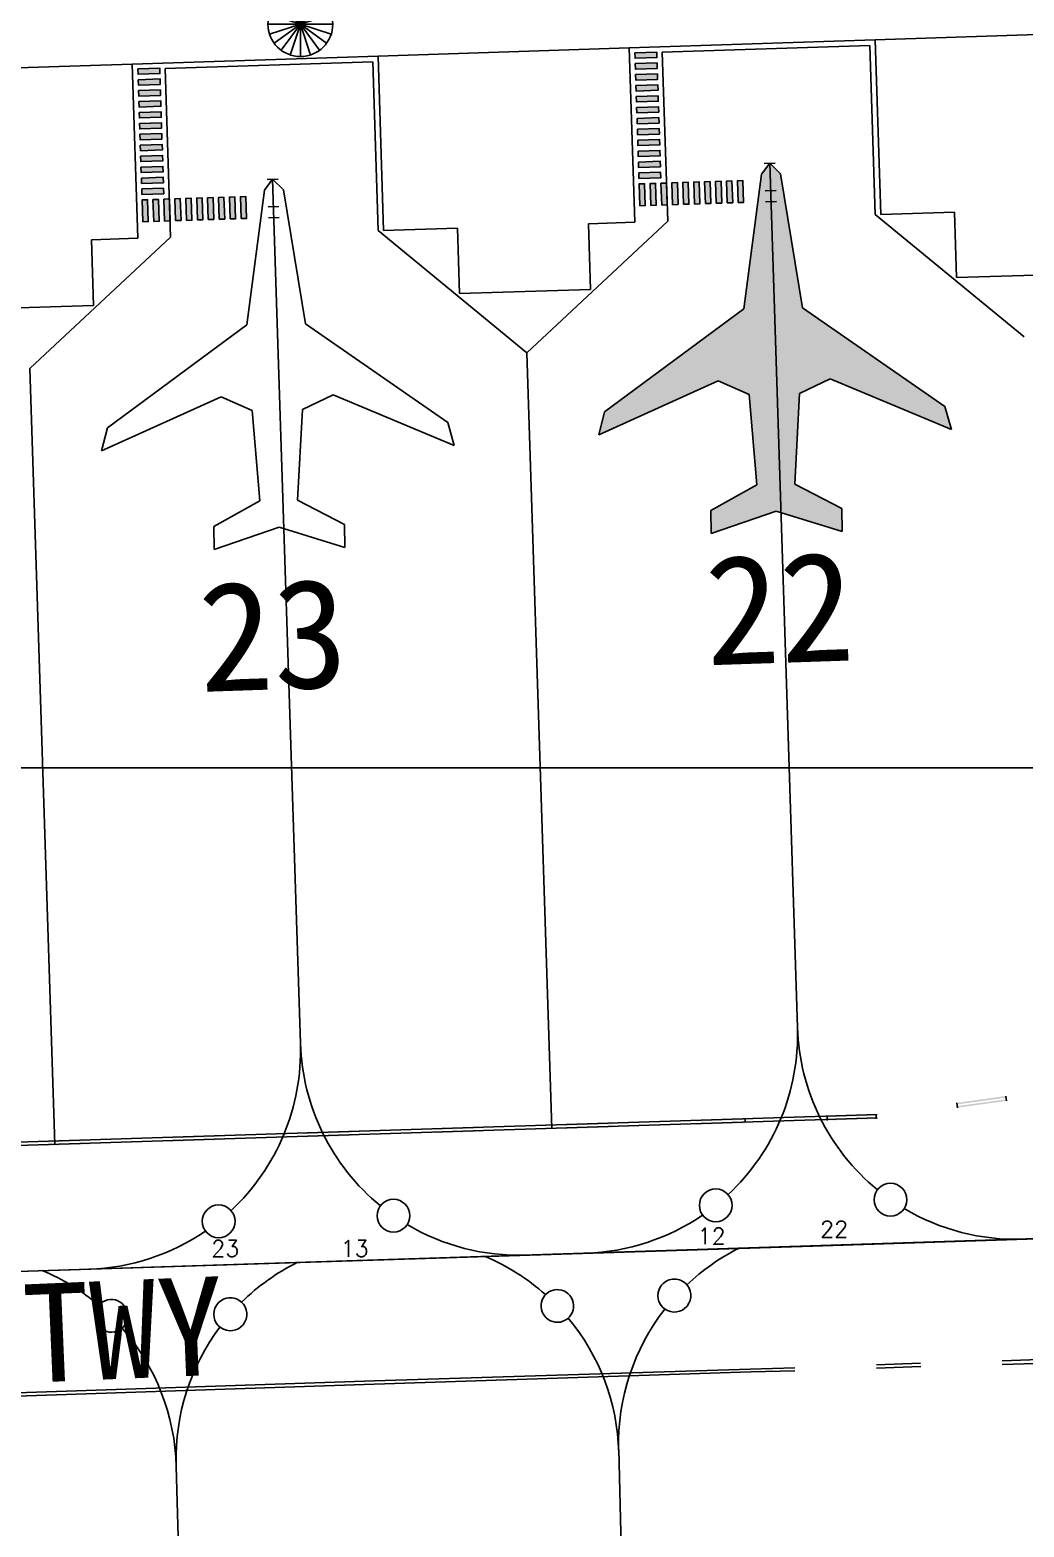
# Model space of a CAD drawing. Header units: millimetres. Extents: x 1358 to 1865, y 706 to 1003.
# Drawn here: x 1611.65 to 1633.85, y 840.71 to 874.15 of the extents above; entities that cross this region are included whole.
import ezdxf
from ezdxf.enums import TextEntityAlignment as Align

# ---------------------------------------------------------------- set-up
doc = ezdxf.new("R2010")
doc.units = ezdxf.units.MM
doc.layers.add('L-燈具圖', color=7, linetype='Continuous')
doc.layers.add('建築', color=7, linetype='Continuous')
doc.styles.add('DAY', font='txt.shx', dxfattribs={"height": 1, "bigfont": 'chineset.shx'})
doc.styles.add('細明體', font='')
doc.styles.get('細明體').set_extended_font_data('細明體')

# ---------------------------------------------------------------- blocks, each defined once
blk = doc.blocks.new('L-雷雨警示燈')
at = {"layer": 'L-燈具圖', "color": 87, "ltscale": 1000}
for p in [(-9.2, 28.3), (0, 29.7), (9.2, 28.3), (-24, 17.5), (-17.5, 24), (17.5, 24), (24, 17.5), (-28.3, 9.2), (-17.5, -24), (-9.2, -28.3), (28.3, 9.2), (0, -29.7), (9.2, -28.3), (28.3, -9.2), (-29.7, 0), (-28.3, -9.2), (-24, -17.5), (17.5, -24), (24, -17.5), (29.7, 0)]:
    blk.add_line(p, (0, 0), dxfattribs=at)
blk.add_circle((0, 0), 29.7, dxfattribs=at)

msp = doc.modelspace()

# ---------------------------------------------------------------- hatches: boundary and pattern name
at = {"layer": '建築', "ltscale": 1000}
h = msp.add_hatch(color=256, dxfattribs=at)
h.paths.add_polyline_path([(1625.65, 873.653), (1625.162, 873.638), (1625.166, 873.516), (1625.654, 873.531)])
h.paths.add_polyline_path([(1625.658, 873.409), (1625.17, 873.394), (1625.174, 873.271), (1625.662, 873.287)])
h.paths.add_polyline_path([(1625.666, 873.165), (1625.178, 873.149), (1625.182, 873.027), (1625.67, 873.043)])
h.paths.add_polyline_path([(1625.674, 872.921), (1625.186, 872.905), (1625.189, 872.783), (1625.678, 872.799)])
h.paths.add_polyline_path([(1625.681, 872.677), (1625.193, 872.661), (1625.197, 872.539), (1625.685, 872.555)])
h.paths.add_polyline_path([(1625.689, 872.433), (1625.201, 872.417), (1625.205, 872.295), (1625.693, 872.311)])
h.paths.add_polyline_path([(1625.697, 872.189), (1625.209, 872.173), (1625.213, 872.051), (1625.701, 872.067)])
h.paths.add_polyline_path([(1625.705, 871.945), (1625.217, 871.929), (1625.221, 871.807), (1625.709, 871.823)])
h.paths.add_polyline_path([(1625.713, 871.701), (1625.225, 871.685), (1625.229, 871.563), (1625.717, 871.579)])
h.paths.add_polyline_path([(1625.721, 871.457), (1625.233, 871.441), (1625.237, 871.319), (1625.725, 871.335)])
h.paths.add_polyline_path([(1625.729, 871.213), (1625.24, 871.197), (1625.244, 871.075), (1625.732, 871.091)])
h.paths.add_polyline_path([(1625.736, 870.969), (1625.248, 870.953), (1625.252, 870.831), (1625.74, 870.847)])
h.paths.add_polyline_path([(1625.378, 870.713), (1625.256, 870.709), (1625.272, 870.221), (1625.394, 870.225)])
h.paths.add_polyline_path([(1625.622, 870.721), (1625.5, 870.717), (1625.516, 870.229), (1625.638, 870.233)])
h.paths.add_polyline_path([(1625.866, 870.729), (1625.744, 870.725), (1625.76, 870.237), (1625.882, 870.241)])
h.paths.add_polyline_path([(1626.11, 870.737), (1625.988, 870.733), (1626.004, 870.245), (1626.126, 870.249)])
h.paths.add_polyline_path([(1626.354, 870.744), (1626.232, 870.741), (1626.248, 870.253), (1626.37, 870.256)])
h.paths.add_polyline_path([(1626.598, 870.752), (1626.476, 870.748), (1626.492, 870.26), (1626.614, 870.264)])
h.paths.add_polyline_path([(1626.842, 870.76), (1626.72, 870.756), (1626.736, 870.268), (1626.858, 870.272)])
h.paths.add_polyline_path([(1627.086, 870.768), (1626.964, 870.764), (1626.98, 870.276), (1627.102, 870.28)])
h.paths.add_polyline_path([(1627.33, 870.776), (1627.208, 870.772), (1627.224, 870.284), (1627.346, 870.288)])
h.paths.add_polyline_path([(1627.574, 870.784), (1627.452, 870.78), (1627.468, 870.292), (1627.59, 870.296)])
h = msp.add_hatch(color=256, dxfattribs=at)
h.paths.add_polyline_path([(1614.547, 873.296), (1614.059, 873.28), (1614.063, 873.158), (1614.551, 873.174)])
h.paths.add_polyline_path([(1614.555, 873.052), (1614.067, 873.036), (1614.07, 872.914), (1614.559, 872.93)])
h.paths.add_polyline_path([(1614.562, 872.808), (1614.074, 872.792), (1614.078, 872.67), (1614.566, 872.686)])
h.paths.add_polyline_path([(1614.57, 872.564), (1614.082, 872.548), (1614.086, 872.426), (1614.574, 872.442)])
h.paths.add_polyline_path([(1614.578, 872.32), (1614.09, 872.304), (1614.094, 872.182), (1614.582, 872.198)])
h.paths.add_polyline_path([(1614.586, 872.076), (1614.098, 872.06), (1614.102, 871.938), (1614.59, 871.954)])
h.paths.add_polyline_path([(1614.594, 871.832), (1614.106, 871.816), (1614.11, 871.694), (1614.598, 871.71)])
h.paths.add_polyline_path([(1614.602, 871.588), (1614.114, 871.572), (1614.118, 871.45), (1614.606, 871.466)])
h.paths.add_polyline_path([(1614.61, 871.344), (1614.121, 871.328), (1614.125, 871.206), (1614.613, 871.222)])
h.paths.add_polyline_path([(1614.617, 871.1), (1614.129, 871.084), (1614.133, 870.962), (1614.621, 870.978)])
h.paths.add_polyline_path([(1614.625, 870.856), (1614.137, 870.84), (1614.141, 870.718), (1614.629, 870.734)])
h.paths.add_polyline_path([(1614.633, 870.612), (1614.145, 870.596), (1614.149, 870.474), (1614.637, 870.49)])
h.paths.add_polyline_path([(1614.275, 870.356), (1614.153, 870.352), (1614.169, 869.864), (1614.291, 869.868)])
h.paths.add_polyline_path([(1614.519, 870.364), (1614.397, 870.36), (1614.413, 869.872), (1614.535, 869.876)])
h.paths.add_polyline_path([(1614.763, 870.372), (1614.641, 870.368), (1614.657, 869.88), (1614.779, 869.884)])
h.paths.add_polyline_path([(1615.007, 870.38), (1614.885, 870.376), (1614.901, 869.888), (1615.023, 869.892)])
h.paths.add_polyline_path([(1615.251, 870.387), (1615.129, 870.384), (1615.145, 869.895), (1615.267, 869.899)])
h.paths.add_polyline_path([(1615.495, 870.395), (1615.373, 870.391), (1615.389, 869.903), (1615.511, 869.907)])
h.paths.add_polyline_path([(1615.739, 870.403), (1615.617, 870.399), (1615.633, 869.911), (1615.755, 869.915)])
h.paths.add_polyline_path([(1615.983, 870.411), (1615.861, 870.407), (1615.877, 869.919), (1615.999, 869.923)])
h.paths.add_polyline_path([(1616.227, 870.419), (1616.105, 870.415), (1616.121, 869.927), (1616.243, 869.931)])
h.paths.add_polyline_path([(1616.471, 870.427), (1616.349, 870.423), (1616.365, 869.935), (1616.487, 869.939)])
msp.add_hatch(color=256, dxfattribs=at).paths.add_polyline_path([(1628.173, 871.169), (1628.414, 870.933), (1628.904, 867.942), (1632.086, 865.735), (1632.231, 865.225), (1629.527, 866.353), (1628.84, 866.026), (1628.731, 864.005), (1629.781, 863.457), (1629.788, 862.949), (1628.319, 863.401), (1626.865, 862.904), (1626.856, 863.412), (1627.888, 863.992), (1627.717, 866.009), (1627.02, 866.314), (1624.353, 865.103), (1624.482, 865.617), (1627.594, 867.921), (1627.992, 870.927)])
h = msp.add_hatch(color=256, dxfattribs=at)
h.paths.add_polyline_path([(1633.447, 850.322), (1633.445, 850.34), (1632.356, 850.189), (1632.359, 850.171)])
h.paths.add_polyline_path([(1633.45, 850.303), (1633.447, 850.322), (1632.359, 850.171), (1632.361, 850.153)])
h.paths.add_polyline_path([(1632.366, 850.116), (1632.369, 850.098), (1633.457, 850.249), (1633.455, 850.267)])
h.paths.add_polyline_path([(1633.46, 850.231), (1633.457, 850.249), (1632.369, 850.098), (1632.371, 850.08)])
h = msp.add_hatch(color=256, dxfattribs=at)
h.paths.add_polyline_path([(1630.549, 849.92), (1630.553, 849.921), (1630.552, 849.938), (1629.454, 849.903), (1629.454, 849.885)])
h.paths.add_polyline_path([(1630.553, 849.902), (1630.553, 849.92), (1629.454, 849.885), (1629.455, 849.866)])
h.paths.add_polyline_path([(1630.555, 849.847), (1630.554, 849.865), (1629.456, 849.83), (1629.457, 849.812)])
h.paths.add_polyline_path([(1630.556, 849.829), (1630.555, 849.847), (1629.457, 849.812), (1629.457, 849.793)])
h = msp.add_hatch(color=256, dxfattribs=at)
h.paths.add_polyline_path([(1618.835, 849.543), (1618.839, 849.544), (1618.839, 849.562), (1617.74, 849.526), (1617.741, 849.508)])
h.paths.add_polyline_path([(1618.84, 849.525), (1618.839, 849.543), (1617.741, 849.508), (1617.742, 849.49)])
h.paths.add_polyline_path([(1618.842, 849.47), (1618.841, 849.488), (1617.743, 849.453), (1617.743, 849.435)])
h.paths.add_polyline_path([(1618.842, 849.452), (1618.842, 849.47), (1617.743, 849.435), (1617.744, 849.417)])
h = msp.add_hatch(color=256, dxfattribs=at)
h.paths.add_polyline_path([(1621.764, 849.637), (1621.768, 849.638), (1621.767, 849.656), (1620.669, 849.621), (1620.669, 849.602)])
h.paths.add_polyline_path([(1621.768, 849.619), (1621.768, 849.638), (1620.669, 849.602), (1620.67, 849.584)])
h.paths.add_polyline_path([(1621.77, 849.564), (1621.769, 849.583), (1620.671, 849.547), (1620.672, 849.529)])
h.paths.add_polyline_path([(1621.77, 849.546), (1621.77, 849.564), (1620.672, 849.529), (1620.672, 849.511)])
h = msp.add_hatch(color=256, dxfattribs=at)
h.paths.add_polyline_path([(1624.692, 849.732), (1624.696, 849.732), (1624.695, 849.75), (1623.597, 849.715), (1623.598, 849.696)])
h.paths.add_polyline_path([(1624.696, 849.713), (1624.696, 849.732), (1623.598, 849.696), (1623.598, 849.678)])
h.paths.add_polyline_path([(1624.698, 849.659), (1624.698, 849.677), (1623.6, 849.641), (1623.6, 849.623)])
h.paths.add_polyline_path([(1624.699, 849.64), (1624.698, 849.659), (1623.6, 849.623), (1623.601, 849.605)])
h = msp.add_hatch(color=256, dxfattribs=at)
h.paths.add_polyline_path([(1627.62, 849.826), (1627.624, 849.826), (1627.624, 849.844), (1626.526, 849.809), (1626.526, 849.791)])
h.paths.add_polyline_path([(1627.625, 849.808), (1627.624, 849.826), (1626.526, 849.791), (1626.527, 849.772)])
h.paths.add_polyline_path([(1627.627, 849.753), (1627.626, 849.771), (1626.528, 849.736), (1626.528, 849.717)])
h.paths.add_polyline_path([(1627.627, 849.734), (1627.627, 849.753), (1626.528, 849.717), (1626.529, 849.699)])
h = msp.add_hatch(color=256, dxfattribs=at)
h.paths.add_polyline_path([(1612.979, 849.355), (1612.982, 849.355), (1612.982, 849.373), (1611.884, 849.338), (1611.884, 849.32)])
h.paths.add_polyline_path([(1612.983, 849.337), (1612.982, 849.355), (1611.884, 849.32), (1611.885, 849.301)])
h.paths.add_polyline_path([(1612.985, 849.282), (1612.984, 849.3), (1611.886, 849.265), (1611.887, 849.246)])
h.paths.add_polyline_path([(1612.985, 849.263), (1612.985, 849.282), (1611.887, 849.246), (1611.887, 849.228)])
h = msp.add_hatch(color=256, dxfattribs=at)
h.paths.add_polyline_path([(1615.907, 849.449), (1615.911, 849.45), (1615.91, 849.467), (1614.812, 849.432), (1614.813, 849.414)])
h.paths.add_polyline_path([(1615.911, 849.431), (1615.911, 849.449), (1614.813, 849.414), (1614.813, 849.396)])
h.paths.add_polyline_path([(1615.913, 849.376), (1615.913, 849.394), (1614.814, 849.359), (1614.815, 849.341)])
h.paths.add_polyline_path([(1615.914, 849.358), (1615.913, 849.376), (1614.815, 849.341), (1614.816, 849.322)])

# ---------------------------------------------------------------- linework, layer by layer
at = {"color": 5, "linetype": 'ByBlock'}
msp.add_lwpolyline([(1511.587, 883.992), (1798.346, 883.992), (1798.346, 857.67), (1511.587, 857.67)], close=True, dxfattribs=at)
at = {"layer": '建築', "ltscale": 1000}
for p, q in [((1625.036, 873.746, -0.309), (1630.527, 873.925, -0.309)), ((1630.527, 873.925, -0.309), (1635.896, 874.101, -0.309)), ((1630.527, 873.925, -0.309), (1630.652, 870.028, -0.309)), ((1630.527, 873.925, -0.309), (1630.652, 870.028, -0.309)), ((1619.424, 873.563, -0.309), (1625.036, 873.746, -0.309)), ((1625.036, 873.746, -0.309), (1625.162, 869.851, -0.309)), ((1625.036, 873.746, -0.309), (1625.162, 869.851, -0.309)), ((1625.772, 873.648, -0.309), (1630.409, 873.799, -0.309)), ((1625.772, 873.648, -0.309), (1630.409, 873.799, -0.309)), ((1625.772, 873.648, -0.309), (1625.894, 869.875, -0.309)), ((1625.772, 873.648, -0.309), (1625.894, 869.875, -0.309)), ((1630.409, 873.799, -0.309), (1630.53, 870.024, -0.309)), ((1630.409, 873.799, -0.309), (1630.53, 870.024, -0.309)), ((1608.321, 873.2, -0.309), (1613.933, 873.384, -0.309)), ((1613.933, 873.384, -0.309), (1619.424, 873.563, -0.309)), ((1613.933, 873.384, -0.309), (1614.058, 869.494, -0.309)), ((1613.933, 873.384, -0.309), (1614.058, 869.494, -0.309)), ((1614.669, 873.285, -0.309), (1619.306, 873.437, -0.309)), ((1614.669, 873.285, -0.309), (1619.306, 873.437, -0.309)), ((1614.669, 873.285, -0.309), (1614.79, 869.518, -0.309)), ((1614.669, 873.285, -0.309), (1614.79, 869.518, -0.309)), ((1619.306, 873.437, -0.309), (1619.427, 869.667, -0.309)), ((1619.306, 873.437, -0.309), (1619.427, 869.667, -0.309)), ((1619.424, 873.563, -0.309), (1619.549, 869.671, -0.309)), ((1619.424, 873.563, -0.309), (1619.549, 869.671, -0.309)), ((1627.594, 867.921, -0.309), (1627.992, 870.927, -0.309)), ((1627.992, 870.927, -0.309), (1628.173, 871.169, -0.309)), ((1628.051, 871.165, -0.309), (1628.295, 871.173, -0.309)), ((1628.051, 871.165, -0.309), (1628.295, 871.173, -0.309)), ((1628.173, 871.169, -0.309), (1628.794, 851.867, -0.309)), ((1628.173, 871.169, -0.309), (1628.414, 870.933, -0.309)), ((1628.173, 871.169, -0.309), (1628.794, 851.867, -0.309)), ((1628.414, 870.933, -0.309), (1628.904, 867.942, -0.309)), ((1616.888, 870.57, -0.309), (1617.069, 870.812, -0.309)), ((1616.947, 870.808, -0.309), (1617.191, 870.816, -0.309)), ((1616.947, 870.808, -0.309), (1617.191, 870.816, -0.309)), ((1617.069, 870.812, -0.309), (1617.69, 851.51, -0.309)), ((1617.069, 870.812, -0.309), (1617.31, 870.576, -0.309)), ((1617.069, 870.812, -0.309), (1617.69, 851.51, -0.309)), ((1616.491, 867.564, -0.309), (1616.888, 870.57, -0.309)), ((1617.31, 870.576, -0.309), (1617.801, 867.585, -0.309)), ((1628.07, 870.555, -0.309), (1628.314, 870.563, -0.309)), ((1628.07, 870.555, -0.309), (1628.314, 870.563, -0.309)), ((1628.078, 870.311, -0.309), (1628.322, 870.319, -0.309)), ((1628.078, 870.311, -0.309), (1628.322, 870.319, -0.309)), ((1616.967, 870.198, -0.309), (1617.211, 870.206, -0.309)), ((1616.967, 870.198, -0.309), (1617.211, 870.206, -0.309)), ((1616.975, 869.954, -0.309), (1617.219, 869.962, -0.309)), ((1616.975, 869.954, -0.309), (1617.219, 869.962, -0.309)), ((1630.53, 870.024, -0.309), (1633.855, 867.297, -0.309)), ((1630.53, 870.024, -0.309), (1633.855, 867.297, -0.309)), ((1630.652, 870.028, -0.309), (1632.3, 870.081, -0.309)), ((1630.652, 870.028, -0.309), (1632.3, 870.081, -0.309)), ((1632.347, 868.617, -0.309), (1632.3, 870.081, -0.309)), ((1632.347, 868.617, -0.309), (1632.3, 870.081, -0.309)), ((1619.427, 869.667, -0.309), (1622.751, 866.94, -0.309)), ((1619.427, 869.667, -0.309), (1622.751, 866.94, -0.309)), ((1619.549, 869.671, -0.309), (1621.196, 869.724, -0.309)), ((1619.549, 869.671, -0.309), (1621.196, 869.724, -0.309)), ((1621.243, 868.259, -0.309), (1621.196, 869.724, -0.309)), ((1621.243, 868.259, -0.309), (1621.196, 869.724, -0.309)), ((1625.894, 869.875, -0.309), (1622.751, 866.94, -0.309)), ((1625.894, 869.875, -0.309), (1622.751, 866.94, -0.309)), ((1624.125, 869.818, -0.309), (1625.162, 869.851, -0.309)), ((1624.125, 869.818, -0.309), (1625.162, 869.851, -0.309)), ((1624.172, 868.354, -0.309), (1624.125, 869.818, -0.309)), ((1624.172, 868.354, -0.309), (1624.125, 869.818, -0.309)), ((1614.79, 869.518, -0.309), (1611.648, 866.583, -0.309)), ((1614.79, 869.518, -0.309), (1611.648, 866.583, -0.309)), ((1613.021, 869.461, -0.309), (1614.058, 869.494, -0.309)), ((1613.021, 869.461, -0.309), (1614.058, 869.494, -0.309)), ((1613.068, 867.997, -0.309), (1613.021, 869.461, -0.309)), ((1613.068, 867.997, -0.309), (1613.021, 869.461, -0.309)), ((1632.347, 868.617, -0.309), (1635.275, 868.711, -0.309)), ((1632.347, 868.617, -0.309), (1635.275, 868.711, -0.309)), ((1621.243, 868.259, -0.309), (1624.172, 868.354, -0.309)), ((1621.243, 868.259, -0.309), (1624.172, 868.354, -0.309)), ((1610.14, 867.902, -0.309), (1613.068, 867.997, -0.309)), ((1610.14, 867.902, -0.309), (1613.068, 867.997, -0.309)), ((1624.482, 865.617, -0.309), (1627.594, 867.921, -0.309)), ((1628.904, 867.942, -0.309), (1632.086, 865.735, -0.309)), ((1617.801, 867.585, -0.309), (1620.983, 865.378, -0.309)), ((1613.378, 865.26, -0.309), (1616.491, 867.564, -0.309)), ((1622.751, 866.94, -0.309), (1623.309, 849.614, -0.309)), ((1622.751, 866.94, -0.309), (1623.309, 849.614, -0.309)), ((1611.648, 866.583, -0.309), (1612.205, 849.257, -0.309)), ((1611.648, 866.583, -0.309), (1612.205, 849.257, -0.309)), ((1627.02, 866.314, -0.309), (1624.353, 865.103, -0.309)), ((1627.717, 866.009, -0.309), (1627.02, 866.314, -0.309)), ((1629.527, 866.353, -0.309), (1628.84, 866.026, -0.309)), ((1632.231, 865.225, -0.309), (1629.527, 866.353, -0.309)), ((1615.917, 865.957, -0.309), (1613.25, 864.746, -0.309)), ((1616.614, 865.652, -0.309), (1615.917, 865.957, -0.309)), ((1618.424, 865.996, -0.309), (1617.736, 865.669, -0.309)), ((1621.127, 864.868, -0.309), (1618.424, 865.996, -0.309)), ((1627.888, 863.992, -0.309), (1627.717, 866.009, -0.309)), ((1628.84, 866.026, -0.309), (1628.731, 864.005, -0.309)), ((1616.785, 863.635, -0.309), (1616.614, 865.652, -0.309)), ((1617.736, 865.669, -0.309), (1617.628, 863.648, -0.309)), ((1624.353, 865.103, -0.309), (1624.482, 865.617, -0.309)), ((1632.086, 865.735, -0.309), (1632.231, 865.225, -0.309)), ((1613.25, 864.746, -0.309), (1613.378, 865.26, -0.309)), ((1620.983, 865.378, -0.309), (1621.127, 864.868, -0.309)), ((1626.856, 863.412, -0.309), (1627.888, 863.992, -0.309)), ((1628.731, 864.005, -0.309), (1629.781, 863.457, -0.309)), ((1615.753, 863.055, -0.309), (1616.785, 863.635, -0.309)), ((1617.628, 863.648, -0.309), (1618.677, 863.1, -0.309)), ((1626.865, 862.904, -0.309), (1626.856, 863.412, -0.309)), ((1628.319, 863.401, -0.309), (1626.865, 862.904, -0.309)), ((1629.788, 862.949, -0.309), (1628.319, 863.401, -0.309)), ((1629.781, 863.457, -0.309), (1629.788, 862.949, -0.309)), ((1615.761, 862.547, -0.309), (1615.753, 863.055, -0.309)), ((1617.216, 863.044, -0.309), (1615.761, 862.547, -0.309)), ((1618.685, 862.592, -0.309), (1617.216, 863.044, -0.309)), ((1618.677, 863.1, -0.309), (1618.685, 862.592, -0.309)), ((1632.356, 850.189, -0.309), (1632.371, 850.08, -0.309)), ((1633.445, 850.34, -0.309), (1633.46, 850.231, -0.309)), ((1560.565, 847.673, -0.309), (1630.571, 849.925, -0.309)), ((1560.567, 847.6, -0.309), (1630.574, 849.851, -0.309)), ((1629.454, 849.903, -0.309), (1629.457, 849.793, -0.309)), ((1630.542, 849.938, -0.309), (1630.557, 849.829, -0.309)), ((1627.624, 849.826, -0.309), (1627.627, 849.753, -0.309)), ((1555.399, 844.625, -0.309), (1644.84, 847.501, -0.309)), ((1565.873, 844.958, -0.309), (1644.821, 847.496, -0.309)), ((1638.749, 847.299, -0.309), (1629.127, 846.989, -0.309)), ((1629.127, 846.989, -0.309), (1603.797, 846.183, -0.309)), ((1633.365, 844.43, -0.309), (1638.749, 844.609, -0.309)), ((1633.368, 844.345, -0.309), (1638.752, 844.523, -0.309)), ((1619.34, 843.904, -0.309), (1627.754, 844.18, -0.309)), ((1619.345, 843.977, 0.779), (1627.74, 844.242, 0.779)), ((1627.74, 844.242, -0.309), (1628.733, 844.273, -0.309)), ((1627.754, 844.18, -0.309), (1628.733, 844.203, -0.309)), ((1630.559, 844.334, -0.309), (1631.54, 844.371, -0.309)), ((1630.561, 844.262, -0.309), (1631.545, 844.298, -0.309)), ((1619.345, 843.977, -0.309), (1591.39, 843.042, -0.309)), ((1619.34, 843.904, -0.309), (1591.39, 842.966, -0.309)), ((1624.799, 842.45, -0.309), (1625.401, 819.568, -0.309)), ((1614.917, 842.067, -0.309), (1615.518, 819.216, -0.309))]:
    msp.add_line(p, q, dxfattribs=at)
at = {"layer": '建築', "linetype": 'Continuous', "elevation": -0.309}
for points in [[(1625.162, 873.638), (1625.166, 873.516), (1625.654, 873.531), (1625.65, 873.653)], [(1625.162, 873.638), (1625.166, 873.516), (1625.654, 873.531), (1625.65, 873.653)], [(1614.059, 873.28), (1614.063, 873.158), (1614.551, 873.174), (1614.547, 873.296)], [(1614.059, 873.28), (1614.063, 873.158), (1614.551, 873.174), (1614.547, 873.296)], [(1625.17, 873.394), (1625.174, 873.271), (1625.662, 873.287), (1625.658, 873.409)], [(1625.17, 873.394), (1625.174, 873.271), (1625.662, 873.287), (1625.658, 873.409)], [(1614.067, 873.036), (1614.07, 872.914), (1614.559, 872.93), (1614.555, 873.052)], [(1614.067, 873.036), (1614.07, 872.914), (1614.559, 872.93), (1614.555, 873.052)], [(1625.178, 873.149), (1625.182, 873.027), (1625.67, 873.043), (1625.666, 873.165)], [(1625.178, 873.149), (1625.182, 873.027), (1625.67, 873.043), (1625.666, 873.165)], [(1625.186, 872.905), (1625.189, 872.783), (1625.678, 872.799), (1625.674, 872.921)], [(1625.186, 872.905), (1625.189, 872.783), (1625.678, 872.799), (1625.674, 872.921)], [(1614.074, 872.792), (1614.078, 872.67), (1614.566, 872.686), (1614.562, 872.808)], [(1614.074, 872.792), (1614.078, 872.67), (1614.566, 872.686), (1614.562, 872.808)], [(1625.193, 872.661), (1625.197, 872.539), (1625.685, 872.555), (1625.681, 872.677)], [(1625.193, 872.661), (1625.197, 872.539), (1625.685, 872.555), (1625.681, 872.677)], [(1614.082, 872.548), (1614.086, 872.426), (1614.574, 872.442), (1614.57, 872.564)], [(1614.082, 872.548), (1614.086, 872.426), (1614.574, 872.442), (1614.57, 872.564)], [(1614.09, 872.304), (1614.094, 872.182), (1614.582, 872.198), (1614.578, 872.32)], [(1614.09, 872.304), (1614.094, 872.182), (1614.582, 872.198), (1614.578, 872.32)], [(1625.201, 872.417), (1625.205, 872.295), (1625.693, 872.311), (1625.689, 872.433)], [(1625.201, 872.417), (1625.205, 872.295), (1625.693, 872.311), (1625.689, 872.433)], [(1614.098, 872.06), (1614.102, 871.938), (1614.59, 871.954), (1614.586, 872.076)], [(1614.098, 872.06), (1614.102, 871.938), (1614.59, 871.954), (1614.586, 872.076)], [(1625.209, 872.173), (1625.213, 872.051), (1625.701, 872.067), (1625.697, 872.189)], [(1625.209, 872.173), (1625.213, 872.051), (1625.701, 872.067), (1625.697, 872.189)], [(1625.217, 871.929), (1625.221, 871.807), (1625.709, 871.823), (1625.705, 871.945)], [(1625.217, 871.929), (1625.221, 871.807), (1625.709, 871.823), (1625.705, 871.945)], [(1614.106, 871.816), (1614.11, 871.694), (1614.598, 871.71), (1614.594, 871.832)], [(1614.106, 871.816), (1614.11, 871.694), (1614.598, 871.71), (1614.594, 871.832)], [(1614.114, 871.572), (1614.118, 871.45), (1614.606, 871.466), (1614.602, 871.588)], [(1614.114, 871.572), (1614.118, 871.45), (1614.606, 871.466), (1614.602, 871.588)], [(1625.225, 871.685), (1625.229, 871.563), (1625.717, 871.579), (1625.713, 871.701)], [(1625.225, 871.685), (1625.229, 871.563), (1625.717, 871.579), (1625.713, 871.701)], [(1614.121, 871.328), (1614.125, 871.206), (1614.613, 871.222), (1614.61, 871.344)], [(1614.121, 871.328), (1614.125, 871.206), (1614.613, 871.222), (1614.61, 871.344)], [(1625.233, 871.441), (1625.237, 871.319), (1625.725, 871.335), (1625.721, 871.457)], [(1625.233, 871.441), (1625.237, 871.319), (1625.725, 871.335), (1625.721, 871.457)], [(1614.129, 871.084), (1614.133, 870.962), (1614.621, 870.978), (1614.617, 871.1)], [(1614.129, 871.084), (1614.133, 870.962), (1614.621, 870.978), (1614.617, 871.1)], [(1625.24, 871.197), (1625.244, 871.075), (1625.732, 871.091), (1625.729, 871.213)], [(1625.24, 871.197), (1625.244, 871.075), (1625.732, 871.091), (1625.729, 871.213)], [(1625.248, 870.953), (1625.252, 870.831), (1625.74, 870.847), (1625.736, 870.969)], [(1625.248, 870.953), (1625.252, 870.831), (1625.74, 870.847), (1625.736, 870.969)], [(1614.137, 870.84), (1614.141, 870.718), (1614.629, 870.734), (1614.625, 870.856)], [(1614.137, 870.84), (1614.141, 870.718), (1614.629, 870.734), (1614.625, 870.856)], [(1614.145, 870.596), (1614.149, 870.474), (1614.637, 870.49), (1614.633, 870.612)], [(1614.145, 870.596), (1614.149, 870.474), (1614.637, 870.49), (1614.633, 870.612)], [(1625.272, 870.221), (1625.394, 870.225), (1625.378, 870.713), (1625.256, 870.709)], [(1625.272, 870.221), (1625.394, 870.225), (1625.378, 870.713), (1625.256, 870.709)], [(1625.516, 870.229), (1625.638, 870.233), (1625.622, 870.721), (1625.5, 870.717)], [(1625.516, 870.229), (1625.638, 870.233), (1625.622, 870.721), (1625.5, 870.717)], [(1625.76, 870.237), (1625.882, 870.241), (1625.866, 870.729), (1625.744, 870.725)], [(1625.76, 870.237), (1625.882, 870.241), (1625.866, 870.729), (1625.744, 870.725)], [(1626.004, 870.245), (1626.126, 870.249), (1626.11, 870.737), (1625.988, 870.733)], [(1626.004, 870.245), (1626.126, 870.249), (1626.11, 870.737), (1625.988, 870.733)], [(1626.248, 870.253), (1626.37, 870.256), (1626.354, 870.744), (1626.232, 870.741)], [(1626.248, 870.253), (1626.37, 870.256), (1626.354, 870.744), (1626.232, 870.741)], [(1626.492, 870.26), (1626.614, 870.264), (1626.598, 870.752), (1626.476, 870.748)], [(1626.492, 870.26), (1626.614, 870.264), (1626.598, 870.752), (1626.476, 870.748)], [(1626.736, 870.268), (1626.858, 870.272), (1626.842, 870.76), (1626.72, 870.756)], [(1626.736, 870.268), (1626.858, 870.272), (1626.842, 870.76), (1626.72, 870.756)], [(1626.98, 870.276), (1627.102, 870.28), (1627.086, 870.768), (1626.964, 870.764)], [(1626.98, 870.276), (1627.102, 870.28), (1627.086, 870.768), (1626.964, 870.764)], [(1627.224, 870.284), (1627.346, 870.288), (1627.33, 870.776), (1627.208, 870.772)], [(1627.224, 870.284), (1627.346, 870.288), (1627.33, 870.776), (1627.208, 870.772)], [(1627.468, 870.292), (1627.59, 870.296), (1627.574, 870.784), (1627.452, 870.78)], [(1627.468, 870.292), (1627.59, 870.296), (1627.574, 870.784), (1627.452, 870.78)], [(1614.169, 869.864), (1614.291, 869.868), (1614.275, 870.356), (1614.153, 870.352)], [(1614.169, 869.864), (1614.291, 869.868), (1614.275, 870.356), (1614.153, 870.352)], [(1614.413, 869.872), (1614.535, 869.876), (1614.519, 870.364), (1614.397, 870.36)], [(1614.413, 869.872), (1614.535, 869.876), (1614.519, 870.364), (1614.397, 870.36)], [(1614.657, 869.88), (1614.779, 869.884), (1614.763, 870.372), (1614.641, 870.368)], [(1614.657, 869.88), (1614.779, 869.884), (1614.763, 870.372), (1614.641, 870.368)], [(1614.901, 869.888), (1615.023, 869.892), (1615.007, 870.38), (1614.885, 870.376)], [(1614.901, 869.888), (1615.023, 869.892), (1615.007, 870.38), (1614.885, 870.376)], [(1615.145, 869.895), (1615.267, 869.899), (1615.251, 870.387), (1615.129, 870.384)], [(1615.145, 869.895), (1615.267, 869.899), (1615.251, 870.387), (1615.129, 870.384)], [(1615.389, 869.903), (1615.511, 869.907), (1615.495, 870.395), (1615.373, 870.391)], [(1615.389, 869.903), (1615.511, 869.907), (1615.495, 870.395), (1615.373, 870.391)], [(1615.633, 869.911), (1615.755, 869.915), (1615.739, 870.403), (1615.617, 870.399)], [(1615.633, 869.911), (1615.755, 869.915), (1615.739, 870.403), (1615.617, 870.399)], [(1615.877, 869.919), (1615.999, 869.923), (1615.983, 870.411), (1615.861, 870.407)], [(1615.877, 869.919), (1615.999, 869.923), (1615.983, 870.411), (1615.861, 870.407)], [(1616.121, 869.927), (1616.243, 869.931), (1616.227, 870.419), (1616.105, 870.415)], [(1616.121, 869.927), (1616.243, 869.931), (1616.227, 870.419), (1616.105, 870.415)], [(1616.365, 869.935), (1616.487, 869.939), (1616.471, 870.427), (1616.349, 870.423)], [(1616.365, 869.935), (1616.487, 869.939), (1616.471, 870.427), (1616.349, 870.423)]]:
    msp.add_lwpolyline(points, close=True, dxfattribs=at)
at = {"layer": '建築', "ltscale": 1000}
for centre in [(1626.967, 847.899, -0.309), (1626.967, 847.899, -0.309), (1626.967, 847.899, -0.309), (1626.967, 847.899, -0.309), (1626.967, 847.899, -0.309), (1626.967, 847.899, -0.309), (1626.967, 847.899, -0.309), (1626.967, 847.899, -0.309), (1626.967, 847.899, -0.309), (1626.967, 847.899, -0.309), (1626.967, 847.899, -0.309), (1626.967, 847.899, -0.309), (1626.967, 847.899, -0.309), (1626.967, 847.899, -0.309), (1626.967, 847.899, -0.309), (1626.967, 847.899, -0.309), (1626.967, 847.899, -0.309), (1626.967, 847.899, -0.309), (1626.967, 847.899, -0.309), (1626.967, 847.899, -0.309), (1626.967, 847.899, -0.309), (1626.967, 847.899, -0.309), (1626.967, 847.899, -0.309), (1626.967, 847.899, -0.309), (1626.967, 847.899, -0.309), (1626.967, 847.899, -0.309), (1626.967, 847.899, -0.309), (1626.967, 847.899, -0.309), (1626.967, 847.899, -0.309), (1626.967, 847.899, -0.309), (1626.967, 847.899, -0.309), (1626.967, 847.899, -0.309), (1626.967, 847.899, -0.309), (1626.967, 847.899, -0.309), (1626.967, 847.899, -0.309), (1626.967, 847.899, -0.309), (1626.967, 847.899, -0.309), (1626.967, 847.899, -0.309), (1626.967, 847.899, -0.309), (1626.967, 847.899, -0.309), (1626.967, 847.899, -0.309), (1626.967, 847.899, -0.309), (1630.871, 848.025, -0.309), (1630.871, 848.025, -0.309), (1630.871, 848.025, -0.309), (1630.871, 848.025, -0.309), (1630.871, 848.025, -0.309), (1630.871, 848.025, -0.309), (1630.871, 848.025, -0.309), (1630.871, 848.025, -0.309), (1630.871, 848.025, -0.309), (1630.871, 848.025, -0.309), (1630.871, 848.025, -0.309), (1630.871, 848.025, -0.309), (1630.871, 848.025, -0.309), (1630.871, 848.025, -0.309), (1630.871, 848.025, -0.309), (1630.871, 848.025, -0.309), (1630.871, 848.025, -0.309), (1630.871, 848.025, -0.309), (1630.871, 848.025, -0.309), (1630.871, 848.025, -0.309), (1630.871, 848.025, -0.309), (1630.871, 848.025, -0.309), (1630.871, 848.025, -0.309), (1630.871, 848.025, -0.309), (1630.871, 848.025, -0.309), (1630.871, 848.025, -0.309), (1630.871, 848.025, -0.309), (1630.871, 848.025, -0.309), (1630.871, 848.025, -0.309), (1630.871, 848.025, -0.309), (1630.871, 848.025, -0.309), (1630.871, 848.025, -0.309), (1630.871, 848.025, -0.309), (1630.871, 848.025, -0.309), (1630.871, 848.025, -0.309), (1630.871, 848.025, -0.309), (1630.871, 848.025, -0.309), (1630.871, 848.025, -0.309), (1630.871, 848.025, -0.309), (1630.871, 848.025, -0.309), (1630.871, 848.025, -0.309), (1630.871, 848.025, -0.309), (1615.863, 847.542, -0.309), (1615.863, 847.542, -0.309), (1615.863, 847.542, -0.309), (1615.863, 847.542, -0.309), (1615.863, 847.542, -0.309), (1615.863, 847.542, -0.309), (1615.863, 847.542, -0.309), (1615.863, 847.542, -0.309), (1615.863, 847.542, -0.309), (1615.863, 847.542, -0.309), (1615.863, 847.542, -0.309), (1615.863, 847.542, -0.309), (1615.863, 847.542, -0.309), (1615.863, 847.542, -0.309), (1615.863, 847.542, -0.309), (1615.863, 847.542, -0.309), (1615.863, 847.542, -0.309), (1615.863, 847.542, -0.309), (1615.863, 847.542, -0.309), (1615.863, 847.542, -0.309), (1615.863, 847.542, -0.309), (1615.863, 847.542, -0.309), (1615.863, 847.542, -0.309), (1615.863, 847.542, -0.309), (1615.863, 847.542, -0.309), (1615.863, 847.542, -0.309), (1615.863, 847.542, -0.309), (1615.863, 847.542, -0.309), (1615.863, 847.542, -0.309), (1615.863, 847.542, -0.309), (1615.863, 847.542, -0.309), (1615.863, 847.542, -0.309), (1615.863, 847.542, -0.309), (1615.863, 847.542, -0.309), (1615.863, 847.542, -0.309), (1615.863, 847.542, -0.309), (1615.863, 847.542, -0.309), (1615.863, 847.542, -0.309), (1615.863, 847.542, -0.309), (1615.863, 847.542, -0.309), (1615.863, 847.542, -0.309), (1615.863, 847.542, -0.309), (1619.768, 847.668, -0.309), (1619.768, 847.668, -0.309), (1619.768, 847.668, -0.309), (1619.768, 847.668, -0.309), (1619.768, 847.668, -0.309), (1619.768, 847.668, -0.309), (1619.768, 847.668, -0.309), (1619.768, 847.668, -0.309), (1619.768, 847.668, -0.309), (1619.768, 847.668, -0.309), (1619.768, 847.668, -0.309), (1619.768, 847.668, -0.309), (1619.768, 847.668, -0.309), (1619.768, 847.668, -0.309), (1619.768, 847.668, -0.309), (1619.768, 847.668, -0.309), (1619.768, 847.668, -0.309), (1619.768, 847.668, -0.309), (1619.768, 847.668, -0.309), (1619.768, 847.668, -0.309), (1619.768, 847.668, -0.309), (1619.768, 847.668, -0.309), (1619.768, 847.668, -0.309), (1619.768, 847.668, -0.309), (1619.768, 847.668, -0.309), (1619.768, 847.668, -0.309), (1619.768, 847.668, -0.309), (1619.768, 847.668, -0.309), (1619.768, 847.668, -0.309), (1619.768, 847.668, -0.309), (1619.768, 847.668, -0.309), (1619.768, 847.668, -0.309), (1619.768, 847.668, -0.309), (1619.768, 847.668, -0.309), (1619.768, 847.668, -0.309), (1619.768, 847.668, -0.309), (1619.768, 847.668, -0.309), (1619.768, 847.668, -0.309), (1619.768, 847.668, -0.309), (1619.768, 847.668, -0.309), (1619.768, 847.668, -0.309), (1619.768, 847.668, -0.309)]:
    msp.add_circle(centre, 0.366, dxfattribs=at)
for centre, radius, start, end in [((1623.913, 851.71, -0.309), 4.883, 313.0098, 1.8419), ((1623.913, 851.71, -0.309), 4.883, 313.0098, 1.8419), ((1633.674, 852.024, -0.309), 4.883, 181.8419, 230.6738), ((1633.674, 852.024, -0.309), 4.883, 181.8419, 230.6738), ((1612.81, 851.353, -0.309), 4.883, 313.0098, 1.8419), ((1612.81, 851.353, -0.309), 4.883, 313.0098, 1.8419), ((1622.571, 851.667, -0.309), 4.883, 181.8419, 230.6738), ((1622.571, 851.667, -0.309), 4.883, 181.8419, 230.6738), ((1623.913, 851.71, -0.309), 4.883, 271.8416, 304.4134), ((1623.913, 851.71, -0.309), 4.883, 271.8416, 304.4134), ((1623.913, 851.71, -0.309), 4.883, 271.8416, 304.4134), ((1623.913, 851.71, -0.309), 4.883, 271.8416, 304.4134), ((1623.913, 851.71, -0.309), 4.883, 271.8416, 304.4134), ((1623.913, 851.71, -0.309), 4.883, 271.8416, 304.4134), ((1623.913, 851.71, -0.309), 4.883, 271.8416, 304.4134), ((1623.913, 851.71, -0.309), 4.883, 271.8416, 304.4134), ((1623.913, 851.71, -0.309), 4.883, 271.8416, 304.4134), ((1623.913, 851.71, -0.309), 4.883, 271.8416, 304.4134), ((1623.913, 851.71, -0.309), 4.883, 271.8416, 304.4134), ((1623.913, 851.71, -0.309), 4.883, 271.8416, 304.4134), ((1633.674, 852.024, -0.309), 4.883, 239.2702, 271.8423), ((1633.674, 852.024, -0.309), 4.883, 239.2702, 271.8423), ((1633.674, 852.024, -0.309), 4.883, 239.2702, 271.8423), ((1633.674, 852.024, -0.309), 4.883, 239.2702, 271.8423), ((1633.674, 852.024, -0.309), 4.883, 239.2702, 271.8423), ((1633.674, 852.024, -0.309), 4.883, 239.2702, 271.8423), ((1633.674, 852.024, -0.309), 4.883, 239.2702, 271.8423), ((1633.674, 852.024, -0.309), 4.883, 239.2702, 271.8423), ((1633.674, 852.024, -0.309), 4.883, 239.2702, 271.8423), ((1633.674, 852.024, -0.309), 4.883, 239.2702, 271.8423), ((1633.674, 852.024, -0.309), 4.883, 239.2702, 271.8423), ((1633.674, 852.024, -0.309), 4.883, 239.2702, 271.8423), ((1633.674, 852.024, -0.309), 4.883, 239.2702, 271.8423), ((1633.674, 852.024, -0.309), 4.883, 239.2702, 271.8423), ((1633.674, 852.024, -0.309), 4.883, 239.2702, 271.8423), ((1633.674, 852.024, -0.309), 4.883, 239.2702, 271.8423), ((1633.674, 852.024, -0.309), 4.883, 239.2702, 271.8423), ((1633.674, 852.024, -0.309), 4.883, 239.2702, 271.8423), ((1633.674, 852.024, -0.309), 4.883, 239.2702, 271.8423), ((1633.674, 852.024, -0.309), 4.883, 239.2702, 271.8423), ((1633.674, 852.024, -0.309), 4.883, 239.2702, 271.8423), ((1633.674, 852.024, -0.309), 4.883, 239.2702, 271.8423), ((1633.674, 852.024, -0.309), 4.883, 239.2702, 271.8423), ((1633.674, 852.024, -0.309), 4.883, 239.2702, 271.8423), ((1612.81, 851.353, -0.309), 4.883, 271.8414, 304.4134), ((1612.81, 851.353, -0.309), 4.883, 271.8414, 304.4134), ((1622.571, 851.667, -0.309), 4.883, 239.2702, 271.8419), ((1622.571, 851.667, -0.309), 4.883, 239.2702, 271.8419), ((1622.571, 851.667, -0.309), 4.883, 239.2702, 271.8419), ((1622.571, 851.667, -0.309), 4.883, 239.2702, 271.8419), ((1622.571, 851.667, -0.309), 4.883, 239.2702, 271.8419), ((1622.571, 851.667, -0.309), 4.883, 239.2702, 271.8419), ((1622.571, 851.667, -0.309), 4.883, 239.2702, 271.8419), ((1622.571, 851.667, -0.309), 4.883, 239.2702, 271.8419), ((1622.571, 851.667, -0.309), 4.883, 239.2702, 271.8419), ((1622.571, 851.667, -0.309), 4.883, 239.2702, 271.8419), ((1622.571, 851.667, -0.309), 4.883, 239.2702, 271.8419), ((1622.571, 851.667, -0.309), 4.883, 239.2702, 271.8419), ((1629.68, 842.579, -0.309), 4.883, 116.8318, 133.4396), ((1619.797, 842.252, -0.309), 4.883, 116.479, 134.4755), ((1619.919, 842.257, -0.309), 4.883, 48.3297, 67.1358), ((1610.036, 841.938, -0.309), 4.883, 49.8009, 67.2476), ((1626.043, 845.884, -0.309), 0.369, 158.0657, 59.0096), ((1626.043, 845.884, -0.309), 0.369, 59.0096, 158.0657), ((1623.429, 845.652, -0.309), 0.365, 226.4684, 157.6232), ((1613.466, 845.432, -0.309), 0.365, 157.6232, 226.4684), ((1613.466, 845.432, -0.309), 0.365, 226.4684, 157.6232), ((1616.124, 845.467, -0.309), 0.369, 158.0657, 59.0096), ((1616.124, 845.467, -0.309), 0.369, 59.0096, 158.0657), ((1623.429, 845.652, -0.309), 0.365, 157.6232, 226.4684), ((1629.68, 842.579, -0.309), 4.883, 142.0339, 181.5067), ((1619.797, 842.252, -0.309), 4.883, 143.1298, 181.5067), ((1619.919, 842.257, -0.309), 4.883, 1.5067, 39.7658), ((1610.036, 841.938, -0.309), 4.883, 1.5067, 41.2539)]:
    msp.add_arc(centre, radius, start, end, dxfattribs=at)

# ---------------------------------------------------------------- block references
at = {"layer": 'L-燈具圖', "ltscale": 1000, "xscale": -0.02441556771344576, "yscale": 0.02441556771344576, "zscale": 0.02441556771344576, "rotation": 180}
msp.add_blockref('L-雷雨警示燈', (1617.689, 874.278, 0.708), dxfattribs=at)

# ---------------------------------------------------------------- texts
at = {"layer": '建築', "ltscale": 1000, "style": '細明體'}
for s, p in [('22', (1626.77, 859.958, 0.605)), ('23', (1615.455, 859.364, 0.605))]:
    msp.add_text(s, height=2.4416, rotation=1.9297, dxfattribs=at).set_placement(p)
at = {"layer": '建築', "ltscale": 1000, "style": 'DAY'}
for s, p in [('22', (1629.613, 847.366, -0.309)), ('12', (1626.874, 847.212, -0.309)), ('23', (1616.011, 846.935, -0.309)), ('13', (1618.903, 846.935, -0.309))]:
    msp.add_text(s, height=0.3662, dxfattribs=at).set_placement(p, align=Align.MIDDLE)
at = {"layer": '建築', "ltscale": 1000, "style": '細明體'}
msp.add_text('W TWY', height=2.1974, rotation=2.4416, dxfattribs=at).set_placement((1612.244, 845.063, 0.239), align=Align.MIDDLE_CENTER)

doc.saveas('drawing.dxf')
